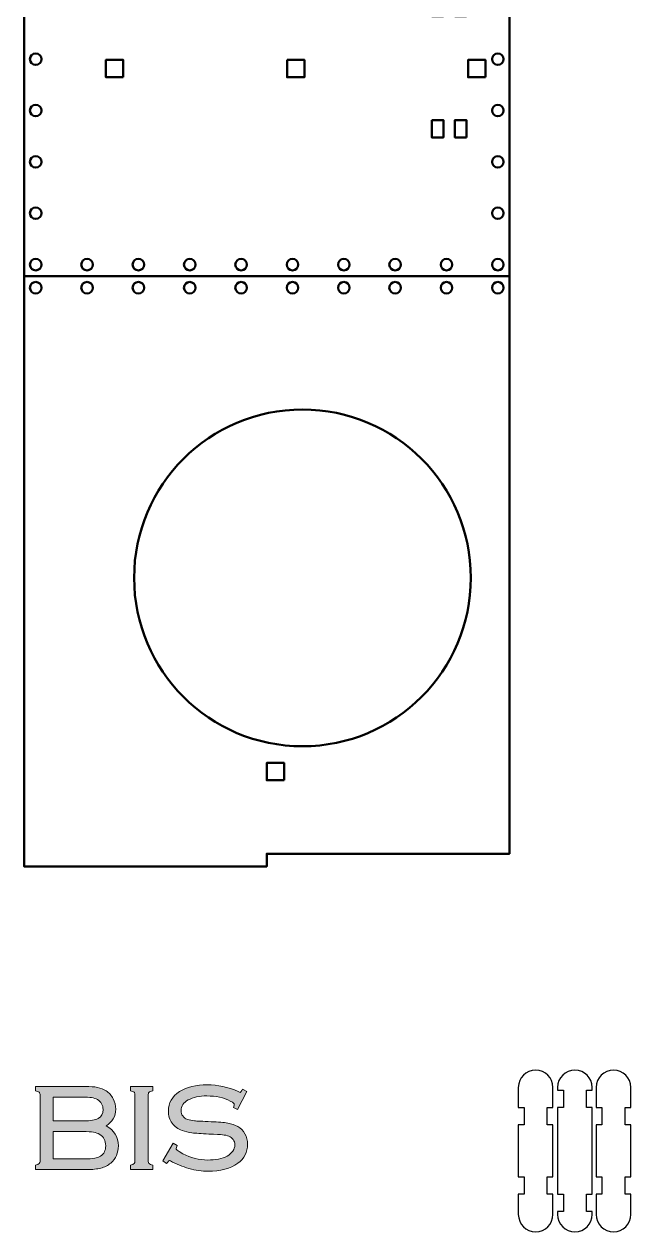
# Model space of a CAD drawing. Header units: inches. Extents: x 1117 to 1992, y -2324 to -585.
# Drawn here: x 1438.2 to 1543.2, y -2144.2 to -1935.2 of the extents above; entities that cross this region are included whole.
import ezdxf

# ---------------------------------------------------------------- set-up
doc = ezdxf.new("R2010")
doc.units = ezdxf.units.IN
doc.header["$MEASUREMENT"] = 0
doc.layers.add('Layer 1', color=7, linetype='Continuous')

# ---------------------------------------------------------------- blocks, each defined once
blk = doc.blocks.new('block 232')
at = {"layer": 'Layer 1', "color": 18, "lineweight": 50, "true_color": 0x010101}
for points in [[(1438.2, -1872.13), (1438.2, -2080.98), (1480.2, -2080.98), (1480.2, -2078.8), (1522.2, -2078.8), (1522.2, -1872.13), (1438.2, -1872.13)], [(1480.2, -1877.42), (1483.2, -1877.42), (1483.2, -1880.42), (1480.2, -1880.42), (1480.2, -1877.42)], [(1508.77, -1909.83), (1510.77, -1909.83), (1510.77, -1912.83), (1508.77, -1912.83), (1508.77, -1909.83)], [(1512.77, -1909.83), (1514.77, -1909.83), (1514.77, -1912.83), (1512.77, -1912.83), (1512.77, -1909.83)], [(1508.77, -1930.83), (1510.77, -1930.83), (1510.77, -1933.83), (1508.77, -1933.83), (1508.77, -1930.83)], [(1512.77, -1930.83), (1514.77, -1930.83), (1514.77, -1933.83), (1512.77, -1933.83), (1512.77, -1930.83)], [(1455.36, -1944.41), (1452.36, -1944.41), (1452.36, -1941.41), (1455.36, -1941.41), (1455.36, -1944.41)], [(1483.71, -1941.41), (1486.71, -1941.41), (1486.71, -1944.41), (1483.71, -1944.41), (1483.71, -1941.41)], [(1518.06, -1944.41), (1515.06, -1944.41), (1515.06, -1941.41), (1518.06, -1941.41), (1518.06, -1944.41)], [(1508.77, -1951.83), (1510.77, -1951.83), (1510.77, -1954.83), (1508.77, -1954.83), (1508.77, -1951.83)], [(1514.77, -1954.83), (1512.77, -1954.83), (1512.77, -1951.83), (1514.77, -1951.83), (1514.77, -1954.83)], [(1483.2, -2066.09), (1480.2, -2066.09), (1480.2, -2063.09), (1483.2, -2063.09), (1483.2, -2066.09)]]:
    blk.add_lwpolyline(points, dxfattribs=at)
at = {"layer": 'Layer 1', "color": 240, "lineweight": 50, "true_color": 0xec2227}
blk.add_lwpolyline([(1438.2, -1978.81), (1522.2, -1978.81)], dxfattribs=at)
for points in [[(1440.2, -1878.05), (1440.75, -1878.05), (1441.2, -1878.5), (1441.2, -1879.05), (1441.2, -1879.6), (1440.75, -1880.05), (1440.2, -1880.05), (1439.65, -1880.05), (1439.2, -1879.6), (1439.2, -1879.05), (1439.2, -1878.5), (1439.65, -1878.05), (1440.2, -1878.05)], [(1520.2, -1878.05), (1520.75, -1878.05), (1521.2, -1878.5), (1521.2, -1879.05), (1521.2, -1879.6), (1520.75, -1880.05), (1520.2, -1880.05), (1519.65, -1880.05), (1519.2, -1879.6), (1519.2, -1879.05), (1519.2, -1878.5), (1519.65, -1878.05), (1520.2, -1878.05)], [(1440.2, -1886.94), (1440.75, -1886.94), (1441.2, -1887.39), (1441.2, -1887.94), (1441.2, -1888.49), (1440.75, -1888.94), (1440.2, -1888.94), (1439.65, -1888.94), (1439.2, -1888.49), (1439.2, -1887.94), (1439.2, -1887.39), (1439.65, -1886.94), (1440.2, -1886.94)], [(1520.2, -1886.94), (1520.75, -1886.94), (1521.2, -1887.39), (1521.2, -1887.94), (1521.2, -1888.49), (1520.75, -1888.94), (1520.2, -1888.94), (1519.65, -1888.94), (1519.2, -1888.49), (1519.2, -1887.94), (1519.2, -1887.39), (1519.65, -1886.94), (1520.2, -1886.94)], [(1440.2, -1895.83), (1440.75, -1895.83), (1441.2, -1896.28), (1441.2, -1896.83), (1441.2, -1897.38), (1440.75, -1897.83), (1440.2, -1897.83), (1439.65, -1897.83), (1439.2, -1897.38), (1439.2, -1896.83), (1439.2, -1896.28), (1439.65, -1895.83), (1440.2, -1895.83)], [(1520.2, -1895.83), (1520.75, -1895.83), (1521.2, -1896.28), (1521.2, -1896.83), (1521.2, -1897.38), (1520.75, -1897.83), (1520.2, -1897.83), (1519.65, -1897.83), (1519.2, -1897.38), (1519.2, -1896.83), (1519.2, -1896.28), (1519.65, -1895.83), (1520.2, -1895.83)], [(1440.2, -1904.72), (1440.75, -1904.72), (1441.2, -1905.16), (1441.2, -1905.72), (1441.2, -1906.27), (1440.75, -1906.72), (1440.2, -1906.72), (1439.65, -1906.72), (1439.2, -1906.27), (1439.2, -1905.72), (1439.2, -1905.16), (1439.65, -1904.72), (1440.2, -1904.72)], [(1520.2, -1904.72), (1520.75, -1904.72), (1521.2, -1905.16), (1521.2, -1905.72), (1521.2, -1906.27), (1520.75, -1906.72), (1520.2, -1906.72), (1519.65, -1906.72), (1519.2, -1906.27), (1519.2, -1905.72), (1519.2, -1905.16), (1519.65, -1904.72), (1520.2, -1904.72)], [(1440.2, -1913.61), (1440.75, -1913.61), (1441.2, -1914.05), (1441.2, -1914.61), (1441.2, -1915.16), (1440.75, -1915.61), (1440.2, -1915.61), (1439.65, -1915.61), (1439.2, -1915.16), (1439.2, -1914.61), (1439.2, -1914.05), (1439.65, -1913.61), (1440.2, -1913.61)], [(1520.2, -1913.61), (1520.75, -1913.61), (1521.2, -1914.05), (1521.2, -1914.61), (1521.2, -1915.16), (1520.75, -1915.61), (1520.2, -1915.61), (1519.65, -1915.61), (1519.2, -1915.16), (1519.2, -1914.61), (1519.2, -1914.05), (1519.65, -1913.61), (1520.2, -1913.61)], [(1440.2, -1922.49), (1440.75, -1922.49), (1441.2, -1922.94), (1441.2, -1923.49), (1441.2, -1924.05), (1440.75, -1924.5), (1440.2, -1924.5), (1439.65, -1924.5), (1439.2, -1924.05), (1439.2, -1923.49), (1439.2, -1922.94), (1439.65, -1922.49), (1440.2, -1922.49)], [(1520.2, -1922.49), (1520.75, -1922.49), (1521.2, -1922.94), (1521.2, -1923.49), (1521.2, -1924.05), (1520.75, -1924.5), (1520.2, -1924.5), (1519.65, -1924.5), (1519.2, -1924.05), (1519.2, -1923.49), (1519.2, -1922.94), (1519.65, -1922.49), (1520.2, -1922.49)], [(1440.2, -1931.38), (1440.75, -1931.38), (1441.2, -1931.83), (1441.2, -1932.38), (1441.2, -1932.94), (1440.75, -1933.38), (1440.2, -1933.38), (1439.65, -1933.38), (1439.2, -1932.94), (1439.2, -1932.38), (1439.2, -1931.83), (1439.65, -1931.38), (1440.2, -1931.38)], [(1520.2, -1931.38), (1520.75, -1931.38), (1521.2, -1931.83), (1521.2, -1932.38), (1521.2, -1932.94), (1520.75, -1933.38), (1520.2, -1933.38), (1519.65, -1933.38), (1519.2, -1932.94), (1519.2, -1932.38), (1519.2, -1931.83), (1519.65, -1931.38), (1520.2, -1931.38)], [(1440.2, -1940.27), (1440.75, -1940.27), (1441.2, -1940.72), (1441.2, -1941.27), (1441.2, -1941.82), (1440.75, -1942.27), (1440.2, -1942.27), (1439.65, -1942.27), (1439.2, -1941.82), (1439.2, -1941.27), (1439.2, -1940.72), (1439.65, -1940.27), (1440.2, -1940.27)], [(1520.2, -1940.27), (1520.75, -1940.27), (1521.2, -1940.72), (1521.2, -1941.27), (1521.2, -1941.82), (1520.75, -1942.27), (1520.2, -1942.27), (1519.65, -1942.27), (1519.2, -1941.82), (1519.2, -1941.27), (1519.2, -1940.72), (1519.65, -1940.27), (1520.2, -1940.27)], [(1440.2, -1949.16), (1440.75, -1949.16), (1441.2, -1949.61), (1441.2, -1950.16), (1441.2, -1950.71), (1440.75, -1951.16), (1440.2, -1951.16), (1439.65, -1951.16), (1439.2, -1950.71), (1439.2, -1950.16), (1439.2, -1949.61), (1439.65, -1949.16), (1440.2, -1949.16)], [(1520.2, -1949.16), (1520.75, -1949.16), (1521.2, -1949.61), (1521.2, -1950.16), (1521.2, -1950.71), (1520.75, -1951.16), (1520.2, -1951.16), (1519.65, -1951.16), (1519.2, -1950.71), (1519.2, -1950.16), (1519.2, -1949.61), (1519.65, -1949.16), (1520.2, -1949.16)], [(1440.2, -1958.05), (1440.75, -1958.05), (1441.2, -1958.5), (1441.2, -1959.05), (1441.2, -1959.6), (1440.75, -1960.05), (1440.2, -1960.05), (1439.65, -1960.05), (1439.2, -1959.6), (1439.2, -1959.05), (1439.2, -1958.5), (1439.65, -1958.05), (1440.2, -1958.05)], [(1520.2, -1958.05), (1520.75, -1958.05), (1521.2, -1958.5), (1521.2, -1959.05), (1521.2, -1959.6), (1520.75, -1960.05), (1520.2, -1960.05), (1519.65, -1960.05), (1519.2, -1959.6), (1519.2, -1959.05), (1519.2, -1958.5), (1519.65, -1958.05), (1520.2, -1958.05)], [(1440.2, -1966.94), (1440.75, -1966.94), (1441.2, -1967.39), (1441.2, -1967.94), (1441.2, -1968.49), (1440.75, -1968.94), (1440.2, -1968.94), (1439.65, -1968.94), (1439.2, -1968.49), (1439.2, -1967.94), (1439.2, -1967.39), (1439.65, -1966.94), (1440.2, -1966.94)], [(1520.2, -1966.94), (1520.75, -1966.94), (1521.2, -1967.39), (1521.2, -1967.94), (1521.2, -1968.49), (1520.75, -1968.94), (1520.2, -1968.94), (1519.65, -1968.94), (1519.2, -1968.49), (1519.2, -1967.94), (1519.2, -1967.39), (1519.65, -1966.94), (1520.2, -1966.94)], [(1440.2, -1975.83), (1440.75, -1975.83), (1441.2, -1976.28), (1441.2, -1976.83), (1441.2, -1977.38), (1440.75, -1977.83), (1440.2, -1977.83), (1439.65, -1977.83), (1439.2, -1977.38), (1439.2, -1976.83), (1439.2, -1976.28), (1439.65, -1975.83), (1440.2, -1975.83)], [(1449.09, -1975.83), (1449.64, -1975.83), (1450.09, -1976.28), (1450.09, -1976.83), (1450.09, -1977.38), (1449.64, -1977.83), (1449.09, -1977.83), (1448.54, -1977.83), (1448.09, -1977.38), (1448.09, -1976.83), (1448.09, -1976.28), (1448.54, -1975.83), (1449.09, -1975.83)], [(1457.98, -1975.83), (1458.53, -1975.83), (1458.98, -1976.28), (1458.98, -1976.83), (1458.98, -1977.38), (1458.53, -1977.83), (1457.98, -1977.83), (1457.43, -1977.83), (1456.98, -1977.38), (1456.98, -1976.83), (1456.98, -1976.28), (1457.43, -1975.83), (1457.98, -1975.83)], [(1466.87, -1975.83), (1467.42, -1975.83), (1467.87, -1976.28), (1467.87, -1976.83), (1467.87, -1977.38), (1467.42, -1977.83), (1466.87, -1977.83), (1466.32, -1977.83), (1465.87, -1977.38), (1465.87, -1976.83), (1465.87, -1976.28), (1466.32, -1975.83), (1466.87, -1975.83)], [(1475.76, -1975.83), (1476.31, -1975.83), (1476.76, -1976.28), (1476.76, -1976.83), (1476.76, -1977.38), (1476.31, -1977.83), (1475.76, -1977.83), (1475.21, -1977.83), (1474.76, -1977.38), (1474.76, -1976.83), (1474.76, -1976.28), (1475.21, -1975.83), (1475.76, -1975.83)], [(1484.65, -1975.83), (1485.2, -1975.83), (1485.65, -1976.28), (1485.65, -1976.83), (1485.65, -1977.38), (1485.2, -1977.83), (1484.65, -1977.83), (1484.09, -1977.83), (1483.65, -1977.38), (1483.65, -1976.83), (1483.65, -1976.28), (1484.09, -1975.83), (1484.65, -1975.83)], [(1493.54, -1975.83), (1494.09, -1975.83), (1494.54, -1976.28), (1494.54, -1976.83), (1494.54, -1977.38), (1494.09, -1977.83), (1493.54, -1977.83), (1492.98, -1977.83), (1492.54, -1977.38), (1492.54, -1976.83), (1492.54, -1976.28), (1492.98, -1975.83), (1493.54, -1975.83)], [(1502.42, -1975.83), (1502.98, -1975.83), (1503.42, -1976.28), (1503.42, -1976.83), (1503.42, -1977.38), (1502.98, -1977.83), (1502.42, -1977.83), (1501.87, -1977.83), (1501.42, -1977.38), (1501.42, -1976.83), (1501.42, -1976.28), (1501.87, -1975.83), (1502.42, -1975.83)], [(1511.31, -1975.83), (1511.87, -1975.83), (1512.31, -1976.28), (1512.31, -1976.83), (1512.31, -1977.38), (1511.87, -1977.83), (1511.31, -1977.83), (1510.76, -1977.83), (1510.31, -1977.38), (1510.31, -1976.83), (1510.31, -1976.28), (1510.76, -1975.83), (1511.31, -1975.83)], [(1520.2, -1975.83), (1520.75, -1975.83), (1521.2, -1976.28), (1521.2, -1976.83), (1521.2, -1977.38), (1520.75, -1977.83), (1520.2, -1977.83), (1519.65, -1977.83), (1519.2, -1977.38), (1519.2, -1976.83), (1519.2, -1976.28), (1519.65, -1975.83), (1520.2, -1975.83)], [(1440.2, -1979.83), (1440.75, -1979.83), (1441.2, -1980.28), (1441.2, -1980.83), (1441.2, -1981.38), (1440.75, -1981.83), (1440.2, -1981.83), (1439.65, -1981.83), (1439.2, -1981.38), (1439.2, -1980.83), (1439.2, -1980.28), (1439.65, -1979.83), (1440.2, -1979.83)], [(1449.09, -1979.83), (1449.64, -1979.83), (1450.09, -1980.28), (1450.09, -1980.83), (1450.09, -1981.38), (1449.64, -1981.83), (1449.09, -1981.83), (1448.54, -1981.83), (1448.09, -1981.38), (1448.09, -1980.83), (1448.09, -1980.28), (1448.54, -1979.83), (1449.09, -1979.83)], [(1457.98, -1979.83), (1458.53, -1979.83), (1458.98, -1980.28), (1458.98, -1980.83), (1458.98, -1981.38), (1458.53, -1981.83), (1457.98, -1981.83), (1457.43, -1981.83), (1456.98, -1981.38), (1456.98, -1980.83), (1456.98, -1980.28), (1457.43, -1979.83), (1457.98, -1979.83)], [(1466.87, -1979.83), (1467.42, -1979.83), (1467.87, -1980.28), (1467.87, -1980.83), (1467.87, -1981.38), (1467.42, -1981.83), (1466.87, -1981.83), (1466.32, -1981.83), (1465.87, -1981.38), (1465.87, -1980.83), (1465.87, -1980.28), (1466.32, -1979.83), (1466.87, -1979.83)], [(1475.76, -1979.83), (1476.31, -1979.83), (1476.76, -1980.28), (1476.76, -1980.83), (1476.76, -1981.38), (1476.31, -1981.83), (1475.76, -1981.83), (1475.21, -1981.83), (1474.76, -1981.38), (1474.76, -1980.83), (1474.76, -1980.28), (1475.21, -1979.83), (1475.76, -1979.83)], [(1484.65, -1979.83), (1485.2, -1979.83), (1485.65, -1980.28), (1485.65, -1980.83), (1485.65, -1981.38), (1485.2, -1981.83), (1484.65, -1981.83), (1484.09, -1981.83), (1483.65, -1981.38), (1483.65, -1980.83), (1483.65, -1980.28), (1484.09, -1979.83), (1484.65, -1979.83)], [(1493.54, -1979.83), (1494.09, -1979.83), (1494.54, -1980.28), (1494.54, -1980.83), (1494.54, -1981.38), (1494.09, -1981.83), (1493.54, -1981.83), (1492.98, -1981.83), (1492.54, -1981.38), (1492.54, -1980.83), (1492.54, -1980.28), (1492.98, -1979.83), (1493.54, -1979.83)], [(1502.42, -1979.83), (1502.98, -1979.83), (1503.42, -1980.28), (1503.42, -1980.83), (1503.42, -1981.38), (1502.98, -1981.83), (1502.42, -1981.83), (1501.87, -1981.83), (1501.42, -1981.38), (1501.42, -1980.83), (1501.42, -1980.28), (1501.87, -1979.83), (1502.42, -1979.83)], [(1511.31, -1979.83), (1511.87, -1979.83), (1512.31, -1980.28), (1512.31, -1980.83), (1512.31, -1981.38), (1511.87, -1981.83), (1511.31, -1981.83), (1510.76, -1981.83), (1510.31, -1981.38), (1510.31, -1980.83), (1510.31, -1980.28), (1510.76, -1979.83), (1511.31, -1979.83)], [(1520.2, -1979.83), (1520.75, -1979.83), (1521.2, -1980.28), (1521.2, -1980.83), (1521.2, -1981.38), (1520.75, -1981.83), (1520.2, -1981.83), (1519.65, -1981.83), (1519.2, -1981.38), (1519.2, -1980.83), (1519.2, -1980.28), (1519.65, -1979.83), (1520.2, -1979.83)]]:
    blk.add_open_spline(points, degree=3, knots=[0, 0, 0, 0, 1, 1, 1, 2, 2, 2, 3, 3, 3, 4, 4, 4, 4], dxfattribs=at)
at = {"layer": 'Layer 1', "color": 18, "lineweight": 50, "true_color": 0x010101}
blk.add_open_spline([(1486.38, -2060.19), (1470.29, -2060.19), (1457.24, -2047.14), (1457.24, -2031.05), (1457.24, -2014.95), (1470.29, -2001.91), (1486.38, -2001.91), (1502.48, -2001.91), (1515.52, -2014.95), (1515.52, -2031.05), (1515.52, -2047.14), (1502.48, -2060.19), (1486.38, -2060.19)], degree=3, knots=[0, 0, 0, 0, 1, 1, 1, 2, 2, 2, 3, 3, 3, 4, 4, 4, 4], dxfattribs=at)
blk = doc.blocks.new('block 246')
at = {"layer": 'Layer 1', "true_color": 0x010101}
h = blk.add_hatch(color=18, dxfattribs=at)
h.dxf.hatch_style = 2
edge = h.paths.add_edge_path()
edge.add_spline(control_points=[(1452.38, -2125.9), (1453.5, -2125.21), (1454.06, -2124.24), (1454.06, -2123.02), (1454.06, -2122.38), (1453.91, -2121.77), (1453.62, -2121.2), (1453.32, -2120.62), (1452.91, -2120.16), (1452.4, -2119.84), (1451.98, -2119.56), (1451.48, -2119.36), (1450.91, -2119.24), (1450.36, -2119.12), (1449.63, -2119.07), (1448.75, -2119.07), (1448.75, -2119.07), (1440.17, -2119.07), (1440.17, -2119.07), (1440.17, -2119.07), (1440.17, -2119.84), (1440.17, -2119.84), (1440.17, -2119.84), (1440.36, -2119.89), (1440.36, -2119.89), (1440.69, -2119.98), (1440.81, -2120.08), (1440.85, -2120.14), (1440.89, -2120.19), (1440.96, -2120.34), (1440.96, -2120.72), (1440.96, -2120.72), (1440.96, -2131.8), (1440.96, -2131.8), (1440.96, -2132.17), (1440.89, -2132.32), (1440.85, -2132.38), (1440.81, -2132.43), (1440.69, -2132.54), (1440.36, -2132.63), (1440.36, -2132.63), (1440.17, -2132.68), (1440.17, -2132.68), (1440.17, -2132.68), (1440.17, -2133.45), (1440.17, -2133.45), (1440.17, -2133.45), (1449.01, -2133.45), (1449.01, -2133.45), (1450.04, -2133.45), (1450.87, -2133.37), (1451.49, -2133.21), (1452.13, -2133.04), (1452.7, -2132.75), (1453.19, -2132.34), (1454.07, -2131.59), (1454.52, -2130.58), (1454.52, -2129.33), (1454.52, -2127.78), (1453.8, -2126.63), (1452.38, -2125.9)], knot_values=[0, 0, 0, 0, 1, 1, 1, 2, 2, 2, 3, 3, 3, 4, 4, 4, 5, 5, 5, 6, 6, 6, 7, 7, 7, 8, 8, 8, 9, 9, 9, 10, 10, 10, 11, 11, 11, 12, 12, 12, 13, 13, 13, 14, 14, 14, 15, 15, 15, 16, 16, 16, 17, 17, 17, 18, 18, 18, 19, 19, 19, 20, 20, 20, 20], degree=3, periodic=1)
edge = h.paths.add_edge_path()
edge.add_spline(control_points=[(1443.24, -2126.87), (1443.24, -2126.87), (1448.36, -2126.87), (1448.36, -2126.87), (1449.19, -2126.87), (1449.82, -2126.91), (1450.23, -2126.98), (1450.62, -2127.05), (1450.97, -2127.18), (1451.28, -2127.37), (1451.98, -2127.79), (1452.32, -2128.45), (1452.32, -2129.36), (1452.32, -2130.17), (1452.03, -2130.74), (1451.43, -2131.12), (1451.13, -2131.31), (1450.79, -2131.43), (1450.41, -2131.5), (1450.01, -2131.57), (1449.38, -2131.6), (1448.52, -2131.6), (1448.52, -2131.6), (1443.24, -2131.6), (1443.24, -2131.6), (1443.24, -2131.6), (1443.24, -2126.87), (1443.24, -2126.87), (1443.24, -2126.87), (1443.24, -2126.87), (1443.24, -2126.87)], knot_values=[0, 0, 0, 0, 1, 1, 1, 2, 2, 2, 3, 3, 3, 4, 4, 4, 5, 5, 5, 6, 6, 6, 7, 7, 7, 8, 8, 8, 9, 9, 9, 10, 10, 10, 10], degree=3, periodic=1)
edge = h.paths.add_edge_path()
edge.add_spline(control_points=[(1450.06, -2124.93), (1449.68, -2124.99), (1449.07, -2125.02), (1448.26, -2125.02), (1448.26, -2125.02), (1443.24, -2125.02), (1443.24, -2125.02), (1443.24, -2125.02), (1443.24, -2120.92), (1443.24, -2120.92), (1443.24, -2120.92), (1448.11, -2120.92), (1448.11, -2120.92), (1448.9, -2120.92), (1449.5, -2120.95), (1449.89, -2121.01), (1450.26, -2121.06), (1450.59, -2121.18), (1450.89, -2121.34), (1451.54, -2121.72), (1451.86, -2122.29), (1451.86, -2123.08), (1451.86, -2123.79), (1451.59, -2124.28), (1451.03, -2124.59), (1450.75, -2124.76), (1450.42, -2124.87), (1450.06, -2124.93)], knot_values=[0, 0, 0, 0, 1, 1, 1, 2, 2, 2, 3, 3, 3, 4, 4, 4, 5, 5, 5, 6, 6, 6, 7, 7, 7, 8, 8, 8, 9, 9, 9, 9], degree=3, periodic=1)
h = blk.add_hatch(color=18, dxfattribs=at)
h.dxf.hatch_style = 2
edge = h.paths.add_edge_path()
edge.add_spline(control_points=[(1456.6, -2119.84), (1456.6, -2119.84), (1456.78, -2119.89), (1456.78, -2119.89), (1457.12, -2119.98), (1457.24, -2120.08), (1457.28, -2120.14), (1457.32, -2120.19), (1457.39, -2120.34), (1457.39, -2120.72), (1457.39, -2120.72), (1457.39, -2131.8), (1457.39, -2131.8), (1457.39, -2132.17), (1457.32, -2132.32), (1457.28, -2132.38), (1457.24, -2132.43), (1457.12, -2132.54), (1456.79, -2132.63), (1456.79, -2132.63), (1456.6, -2132.68), (1456.6, -2132.68), (1456.6, -2132.68), (1456.6, -2133.45), (1456.6, -2133.45), (1456.6, -2133.45), (1460.46, -2133.45), (1460.46, -2133.45), (1460.46, -2133.45), (1460.46, -2132.68), (1460.46, -2132.68), (1460.46, -2132.68), (1460.27, -2132.63), (1460.27, -2132.63), (1459.94, -2132.54), (1459.82, -2132.43), (1459.78, -2132.38), (1459.74, -2132.32), (1459.67, -2132.17), (1459.67, -2131.8), (1459.67, -2131.8), (1459.67, -2120.72), (1459.67, -2120.72), (1459.67, -2120.34), (1459.74, -2120.19), (1459.78, -2120.14), (1459.82, -2120.08), (1459.94, -2119.98), (1460.27, -2119.89), (1460.27, -2119.89), (1460.46, -2119.84), (1460.46, -2119.84), (1460.46, -2119.84), (1460.46, -2119.07), (1460.46, -2119.07), (1460.46, -2119.07), (1456.6, -2119.07), (1456.6, -2119.07), (1456.6, -2119.07), (1456.6, -2119.84), (1456.6, -2119.84), (1456.6, -2119.84), (1456.6, -2119.84), (1456.6, -2119.84), (1456.6, -2119.84), (1456.6, -2119.84), (1456.6, -2119.84)], knot_values=[0, 0, 0, 0, 1, 1, 1, 2, 2, 2, 3, 3, 3, 4, 4, 4, 5, 5, 5, 6, 6, 6, 7, 7, 7, 8, 8, 8, 9, 9, 9, 10, 10, 10, 11, 11, 11, 12, 12, 12, 13, 13, 13, 14, 14, 14, 15, 15, 15, 16, 16, 16, 17, 17, 17, 18, 18, 18, 19, 19, 19, 20, 20, 20, 21, 21, 21, 22, 22, 22, 22], degree=3, periodic=1)
h = blk.add_hatch(color=18, dxfattribs=at)
h.dxf.hatch_style = 2
edge = h.paths.add_edge_path()
edge.add_spline(control_points=[(1476.42, -2127.27), (1476.12, -2126.72), (1475.7, -2126.29), (1475.17, -2125.99), (1474.7, -2125.72), (1474.12, -2125.53), (1473.45, -2125.41), (1472.8, -2125.29), (1471.84, -2125.21), (1470.58, -2125.17), (1469.1, -2125.11), (1468.12, -2125.06), (1467.67, -2125.02), (1467.24, -2124.98), (1466.83, -2124.89), (1466.46, -2124.77), (1466.12, -2124.65), (1465.86, -2124.46), (1465.66, -2124.18), (1465.45, -2123.91), (1465.36, -2123.6), (1465.36, -2123.26), (1465.36, -2122.47), (1465.76, -2121.86), (1466.6, -2121.41), (1467.47, -2120.94), (1468.56, -2120.71), (1469.83, -2120.71), (1471.42, -2120.71), (1472.78, -2121.01), (1473.88, -2121.6), (1474.51, -2121.93), (1474.55, -2122.09), (1474.55, -2122.09), (1474.55, -2122.14), (1474.54, -2122.25), (1474.49, -2122.55), (1474.49, -2122.55), (1474.46, -2122.73), (1474.46, -2122.73), (1474.46, -2122.73), (1475.15, -2123.07), (1475.15, -2123.07), (1475.15, -2123.07), (1476.74, -2119.92), (1476.74, -2119.92), (1476.74, -2119.92), (1475.99, -2119.56), (1475.99, -2119.56), (1475.99, -2119.56), (1475.87, -2119.76), (1475.87, -2119.76), (1475.73, -2119.99), (1475.65, -2120.07), (1475.62, -2120.09), (1475.57, -2120.08), (1475.47, -2120.04), (1475.26, -2119.96), (1473.48, -2119.17), (1471.69, -2118.77), (1469.93, -2118.77), (1467.99, -2118.77), (1466.36, -2119.17), (1465.09, -2119.97), (1463.82, -2120.78), (1463.17, -2121.91), (1463.17, -2123.32), (1463.17, -2124.12), (1463.39, -2124.83), (1463.83, -2125.43), (1464.26, -2126), (1464.83, -2126.42), (1465.54, -2126.68), (1466.07, -2126.88), (1466.65, -2127.01), (1467.25, -2127.1), (1467.84, -2127.18), (1468.84, -2127.24), (1470.2, -2127.3), (1471.35, -2127.34), (1472.14, -2127.39), (1472.54, -2127.44), (1472.94, -2127.48), (1473.31, -2127.56), (1473.62, -2127.67), (1473.94, -2127.79), (1474.19, -2127.98), (1474.38, -2128.25), (1474.58, -2128.52), (1474.67, -2128.83), (1474.67, -2129.17), (1474.67, -2129.56), (1474.56, -2129.91), (1474.32, -2130.27), (1474.08, -2130.62), (1473.75, -2130.91), (1473.34, -2131.12), (1472.46, -2131.58), (1471.32, -2131.81), (1469.98, -2131.81), (1468.49, -2131.81), (1467.04, -2131.44), (1465.67, -2130.71), (1464.62, -2130.16), (1464.54, -2129.93), (1464.53, -2129.92), (1464.53, -2129.89), (1464.54, -2129.81), (1464.59, -2129.65), (1464.59, -2129.65), (1464.68, -2129.28), (1464.68, -2129.28), (1464.68, -2129.28), (1464.01, -2128.88), (1464.01, -2128.88), (1464.01, -2128.88), (1462.19, -2131.94), (1462.19, -2131.94), (1462.19, -2131.94), (1462.86, -2132.38), (1462.86, -2132.38), (1462.86, -2132.38), (1463, -2132.21), (1463, -2132.21), (1463.26, -2131.91), (1463.36, -2131.87), (1463.36, -2131.87), (1463.37, -2131.87), (1463.42, -2131.88), (1463.54, -2131.96), (1464.52, -2132.51), (1465.6, -2132.95), (1466.74, -2133.27), (1467.88, -2133.59), (1468.99, -2133.75), (1470.04, -2133.75), (1472.16, -2133.75), (1473.9, -2133.28), (1475.19, -2132.35), (1476.3, -2131.55), (1476.87, -2130.45), (1476.87, -2129.09), (1476.87, -2128.44), (1476.72, -2127.83), (1476.42, -2127.27)], knot_values=[0, 0, 0, 0, 1, 1, 1, 2, 2, 2, 3, 3, 3, 4, 4, 4, 5, 5, 5, 6, 6, 6, 7, 7, 7, 8, 8, 8, 9, 9, 9, 10, 10, 10, 11, 11, 11, 12, 12, 12, 13, 13, 13, 14, 14, 14, 15, 15, 15, 16, 16, 16, 17, 17, 17, 18, 18, 18, 19, 19, 19, 20, 20, 20, 21, 21, 21, 22, 22, 22, 23, 23, 23, 24, 24, 24, 25, 25, 25, 26, 26, 26, 27, 27, 27, 28, 28, 28, 29, 29, 29, 30, 30, 30, 31, 31, 31, 32, 32, 32, 33, 33, 33, 34, 34, 34, 35, 35, 35, 36, 36, 36, 37, 37, 37, 38, 38, 38, 39, 39, 39, 40, 40, 40, 41, 41, 41, 42, 42, 42, 43, 43, 43, 44, 44, 44, 45, 45, 45, 46, 46, 46, 47, 47, 47, 48, 48, 48, 48], degree=3, periodic=1)
at = {"layer": 'Layer 1', "lineweight": 0}
for points, knots in [([(1452.38, -2125.9), (1453.5, -2125.21), (1454.06, -2124.24), (1454.06, -2123.02), (1454.06, -2122.38), (1453.91, -2121.77), (1453.62, -2121.2), (1453.32, -2120.62), (1452.91, -2120.16), (1452.4, -2119.84), (1451.98, -2119.56), (1451.48, -2119.36), (1450.91, -2119.24), (1450.36, -2119.12), (1449.63, -2119.07), (1448.75, -2119.07), (1448.75, -2119.07), (1440.17, -2119.07), (1440.17, -2119.07), (1440.17, -2119.07), (1440.17, -2119.84), (1440.17, -2119.84), (1440.17, -2119.84), (1440.36, -2119.89), (1440.36, -2119.89), (1440.69, -2119.98), (1440.81, -2120.08), (1440.85, -2120.14), (1440.89, -2120.19), (1440.96, -2120.34), (1440.96, -2120.72), (1440.96, -2120.72), (1440.96, -2131.8), (1440.96, -2131.8), (1440.96, -2132.17), (1440.89, -2132.32), (1440.85, -2132.38), (1440.81, -2132.43), (1440.69, -2132.54), (1440.36, -2132.63), (1440.36, -2132.63), (1440.17, -2132.68), (1440.17, -2132.68), (1440.17, -2132.68), (1440.17, -2133.45), (1440.17, -2133.45), (1440.17, -2133.45), (1449.01, -2133.45), (1449.01, -2133.45), (1450.04, -2133.45), (1450.87, -2133.37), (1451.49, -2133.21), (1452.13, -2133.04), (1452.7, -2132.75), (1453.19, -2132.34), (1454.07, -2131.59), (1454.52, -2130.58), (1454.52, -2129.33), (1454.52, -2127.78), (1453.8, -2126.63), (1452.38, -2125.9)], [0, 0, 0, 0, 1, 1, 1, 2, 2, 2, 3, 3, 3, 4, 4, 4, 5, 5, 5, 6, 6, 6, 7, 7, 7, 8, 8, 8, 9, 9, 9, 10, 10, 10, 11, 11, 11, 12, 12, 12, 13, 13, 13, 14, 14, 14, 15, 15, 15, 16, 16, 16, 17, 17, 17, 18, 18, 18, 19, 19, 19, 20, 20, 20, 20]), ([(1456.6, -2119.84), (1456.6, -2119.84), (1456.78, -2119.89), (1456.78, -2119.89), (1457.12, -2119.98), (1457.24, -2120.08), (1457.28, -2120.14), (1457.32, -2120.19), (1457.39, -2120.34), (1457.39, -2120.72), (1457.39, -2120.72), (1457.39, -2131.8), (1457.39, -2131.8), (1457.39, -2132.17), (1457.32, -2132.32), (1457.28, -2132.38), (1457.24, -2132.43), (1457.12, -2132.54), (1456.79, -2132.63), (1456.79, -2132.63), (1456.6, -2132.68), (1456.6, -2132.68), (1456.6, -2132.68), (1456.6, -2133.45), (1456.6, -2133.45), (1456.6, -2133.45), (1460.46, -2133.45), (1460.46, -2133.45), (1460.46, -2133.45), (1460.46, -2132.68), (1460.46, -2132.68), (1460.46, -2132.68), (1460.27, -2132.63), (1460.27, -2132.63), (1459.94, -2132.54), (1459.82, -2132.43), (1459.78, -2132.38), (1459.74, -2132.32), (1459.67, -2132.17), (1459.67, -2131.8), (1459.67, -2131.8), (1459.67, -2120.72), (1459.67, -2120.72), (1459.67, -2120.34), (1459.74, -2120.19), (1459.78, -2120.14), (1459.82, -2120.08), (1459.94, -2119.98), (1460.27, -2119.89), (1460.27, -2119.89), (1460.46, -2119.84), (1460.46, -2119.84), (1460.46, -2119.84), (1460.46, -2119.07), (1460.46, -2119.07), (1460.46, -2119.07), (1456.6, -2119.07), (1456.6, -2119.07), (1456.6, -2119.07), (1456.6, -2119.84), (1456.6, -2119.84), (1456.6, -2119.84), (1456.6, -2119.84), (1456.6, -2119.84), (1456.6, -2119.84), (1456.6, -2119.84), (1456.6, -2119.84)], [0, 0, 0, 0, 1, 1, 1, 2, 2, 2, 3, 3, 3, 4, 4, 4, 5, 5, 5, 6, 6, 6, 7, 7, 7, 8, 8, 8, 9, 9, 9, 10, 10, 10, 11, 11, 11, 12, 12, 12, 13, 13, 13, 14, 14, 14, 15, 15, 15, 16, 16, 16, 17, 17, 17, 18, 18, 18, 19, 19, 19, 20, 20, 20, 21, 21, 21, 22, 22, 22, 22]), ([(1476.42, -2127.27), (1476.12, -2126.72), (1475.7, -2126.29), (1475.17, -2125.99), (1474.7, -2125.72), (1474.12, -2125.53), (1473.45, -2125.41), (1472.8, -2125.29), (1471.84, -2125.21), (1470.58, -2125.17), (1469.1, -2125.11), (1468.12, -2125.06), (1467.67, -2125.02), (1467.24, -2124.98), (1466.83, -2124.89), (1466.46, -2124.77), (1466.12, -2124.65), (1465.86, -2124.46), (1465.66, -2124.18), (1465.45, -2123.91), (1465.36, -2123.6), (1465.36, -2123.26), (1465.36, -2122.47), (1465.76, -2121.86), (1466.6, -2121.41), (1467.47, -2120.94), (1468.56, -2120.71), (1469.83, -2120.71), (1471.42, -2120.71), (1472.78, -2121.01), (1473.88, -2121.6), (1474.51, -2121.93), (1474.55, -2122.09), (1474.55, -2122.09), (1474.55, -2122.14), (1474.54, -2122.25), (1474.49, -2122.55), (1474.49, -2122.55), (1474.46, -2122.73), (1474.46, -2122.73), (1474.46, -2122.73), (1475.15, -2123.07), (1475.15, -2123.07), (1475.15, -2123.07), (1476.74, -2119.92), (1476.74, -2119.92), (1476.74, -2119.92), (1475.99, -2119.56), (1475.99, -2119.56), (1475.99, -2119.56), (1475.87, -2119.76), (1475.87, -2119.76), (1475.73, -2119.99), (1475.65, -2120.07), (1475.62, -2120.09), (1475.57, -2120.08), (1475.47, -2120.04), (1475.26, -2119.96), (1473.48, -2119.17), (1471.69, -2118.77), (1469.93, -2118.77), (1467.99, -2118.77), (1466.36, -2119.17), (1465.09, -2119.97), (1463.82, -2120.78), (1463.17, -2121.91), (1463.17, -2123.32), (1463.17, -2124.12), (1463.39, -2124.83), (1463.83, -2125.43), (1464.26, -2126), (1464.83, -2126.42), (1465.54, -2126.68), (1466.07, -2126.88), (1466.65, -2127.01), (1467.25, -2127.1), (1467.84, -2127.18), (1468.84, -2127.24), (1470.2, -2127.3), (1471.35, -2127.34), (1472.14, -2127.39), (1472.54, -2127.44), (1472.94, -2127.48), (1473.31, -2127.56), (1473.62, -2127.67), (1473.94, -2127.79), (1474.19, -2127.98), (1474.38, -2128.25), (1474.58, -2128.52), (1474.67, -2128.83), (1474.67, -2129.17), (1474.67, -2129.56), (1474.56, -2129.91), (1474.32, -2130.27), (1474.08, -2130.62), (1473.75, -2130.91), (1473.34, -2131.12), (1472.46, -2131.58), (1471.32, -2131.81), (1469.98, -2131.81), (1468.49, -2131.81), (1467.04, -2131.44), (1465.67, -2130.71), (1464.62, -2130.16), (1464.54, -2129.93), (1464.53, -2129.92), (1464.53, -2129.89), (1464.54, -2129.81), (1464.59, -2129.65), (1464.59, -2129.65), (1464.68, -2129.28), (1464.68, -2129.28), (1464.68, -2129.28), (1464.01, -2128.88), (1464.01, -2128.88), (1464.01, -2128.88), (1462.19, -2131.94), (1462.19, -2131.94), (1462.19, -2131.94), (1462.86, -2132.38), (1462.86, -2132.38), (1462.86, -2132.38), (1463, -2132.21), (1463, -2132.21), (1463.26, -2131.91), (1463.36, -2131.87), (1463.36, -2131.87), (1463.37, -2131.87), (1463.42, -2131.88), (1463.54, -2131.96), (1464.52, -2132.51), (1465.6, -2132.95), (1466.74, -2133.27), (1467.88, -2133.59), (1468.99, -2133.75), (1470.04, -2133.75), (1472.16, -2133.75), (1473.9, -2133.28), (1475.19, -2132.35), (1476.3, -2131.55), (1476.87, -2130.45), (1476.87, -2129.09), (1476.87, -2128.44), (1476.72, -2127.83), (1476.42, -2127.27)], [0, 0, 0, 0, 1, 1, 1, 2, 2, 2, 3, 3, 3, 4, 4, 4, 5, 5, 5, 6, 6, 6, 7, 7, 7, 8, 8, 8, 9, 9, 9, 10, 10, 10, 11, 11, 11, 12, 12, 12, 13, 13, 13, 14, 14, 14, 15, 15, 15, 16, 16, 16, 17, 17, 17, 18, 18, 18, 19, 19, 19, 20, 20, 20, 21, 21, 21, 22, 22, 22, 23, 23, 23, 24, 24, 24, 25, 25, 25, 26, 26, 26, 27, 27, 27, 28, 28, 28, 29, 29, 29, 30, 30, 30, 31, 31, 31, 32, 32, 32, 33, 33, 33, 34, 34, 34, 35, 35, 35, 36, 36, 36, 37, 37, 37, 38, 38, 38, 39, 39, 39, 40, 40, 40, 41, 41, 41, 42, 42, 42, 43, 43, 43, 44, 44, 44, 45, 45, 45, 46, 46, 46, 47, 47, 47, 48, 48, 48, 48]), ([(1450.06, -2124.93), (1449.68, -2124.99), (1449.07, -2125.02), (1448.26, -2125.02), (1448.26, -2125.02), (1443.24, -2125.02), (1443.24, -2125.02), (1443.24, -2125.02), (1443.24, -2120.92), (1443.24, -2120.92), (1443.24, -2120.92), (1448.11, -2120.92), (1448.11, -2120.92), (1448.9, -2120.92), (1449.5, -2120.95), (1449.89, -2121.01), (1450.26, -2121.06), (1450.59, -2121.18), (1450.89, -2121.34), (1451.54, -2121.72), (1451.86, -2122.29), (1451.86, -2123.08), (1451.86, -2123.79), (1451.59, -2124.28), (1451.03, -2124.59), (1450.75, -2124.76), (1450.42, -2124.87), (1450.06, -2124.93)], [0, 0, 0, 0, 1, 1, 1, 2, 2, 2, 3, 3, 3, 4, 4, 4, 5, 5, 5, 6, 6, 6, 7, 7, 7, 8, 8, 8, 9, 9, 9, 9]), ([(1443.24, -2126.87), (1443.24, -2126.87), (1448.36, -2126.87), (1448.36, -2126.87), (1449.19, -2126.87), (1449.82, -2126.91), (1450.23, -2126.98), (1450.62, -2127.05), (1450.97, -2127.18), (1451.28, -2127.37), (1451.98, -2127.79), (1452.32, -2128.45), (1452.32, -2129.36), (1452.32, -2130.17), (1452.03, -2130.74), (1451.43, -2131.12), (1451.13, -2131.31), (1450.79, -2131.43), (1450.41, -2131.5), (1450.01, -2131.57), (1449.38, -2131.6), (1448.52, -2131.6), (1448.52, -2131.6), (1443.24, -2131.6), (1443.24, -2131.6), (1443.24, -2131.6), (1443.24, -2126.87), (1443.24, -2126.87), (1443.24, -2126.87), (1443.24, -2126.87), (1443.24, -2126.87)], [0, 0, 0, 0, 1, 1, 1, 2, 2, 2, 3, 3, 3, 4, 4, 4, 5, 5, 5, 6, 6, 6, 7, 7, 7, 8, 8, 8, 9, 9, 9, 10, 10, 10, 10])]:
    blk.add_open_spline(points, degree=3, knots=knots, dxfattribs=at)
blk = doc.blocks.new('block 245')
at = {"layer": 'Layer 1'}
blk.add_blockref('block 246', (0, 0), dxfattribs=at)

msp = doc.modelspace()

# ---------------------------------------------------------------- linework, layer by layer
at = {"layer": 'Layer 1', "color": 18, "lineweight": 30, "true_color": 0x010101}
for points in [[(1523.75, -2141.23), (1523.75, -2141.23), (1523.75, -2137.73), (1523.75, -2137.73), (1523.75, -2137.73), (1524.75, -2137.73), (1524.75, -2137.73), (1524.75, -2137.73), (1524.75, -2134.73), (1524.75, -2134.73), (1524.75, -2134.73), (1523.75, -2134.73), (1523.75, -2134.73), (1523.75, -2134.73), (1523.75, -2125.73), (1523.75, -2125.73), (1523.75, -2125.73), (1524.75, -2125.73), (1524.75, -2125.73), (1524.75, -2125.73), (1524.75, -2122.73), (1524.75, -2122.73), (1524.75, -2122.73), (1523.75, -2122.73), (1523.75, -2122.73), (1523.75, -2122.73), (1523.75, -2119.23), (1523.75, -2119.23), (1523.75, -2117.58), (1525.09, -2116.23), (1526.75, -2116.23), (1528.41, -2116.23), (1529.75, -2117.58), (1529.75, -2119.23), (1529.75, -2119.23), (1529.75, -2122.73), (1529.75, -2122.73), (1529.75, -2122.73), (1528.75, -2122.73), (1528.75, -2122.73), (1528.75, -2122.73), (1528.75, -2125.73), (1528.75, -2125.73), (1528.75, -2125.73), (1529.75, -2125.73), (1529.75, -2125.73), (1529.75, -2125.73), (1529.75, -2134.73), (1529.75, -2134.73), (1529.75, -2134.73), (1528.75, -2134.73), (1528.75, -2134.73), (1528.75, -2134.73), (1528.75, -2137.73), (1528.75, -2137.73), (1528.75, -2137.73), (1529.75, -2137.73), (1529.75, -2137.73), (1529.75, -2137.73), (1529.75, -2141.23), (1529.75, -2141.23), (1529.75, -2142.89), (1528.41, -2144.23), (1526.75, -2144.23), (1525.09, -2144.23), (1523.75, -2142.89), (1523.75, -2141.23)], [(1530.55, -2141.23), (1530.55, -2141.23), (1530.55, -2140.73), (1530.55, -2140.73), (1530.55, -2140.73), (1531.55, -2140.73), (1531.55, -2140.73), (1531.55, -2140.73), (1531.55, -2137.73), (1531.55, -2137.73), (1531.55, -2137.73), (1530.55, -2137.73), (1530.55, -2137.73), (1530.55, -2137.73), (1530.55, -2122.74), (1530.55, -2122.74), (1530.55, -2122.74), (1531.55, -2122.74), (1531.55, -2122.74), (1531.55, -2122.74), (1531.55, -2119.73), (1531.55, -2119.73), (1531.55, -2119.73), (1530.55, -2119.73), (1530.55, -2119.73), (1530.55, -2119.73), (1530.55, -2119.23), (1530.55, -2119.23), (1530.55, -2117.58), (1531.89, -2116.23), (1533.55, -2116.23), (1535.21, -2116.23), (1536.55, -2117.58), (1536.55, -2119.23), (1536.55, -2119.23), (1536.55, -2119.73), (1536.55, -2119.73), (1536.55, -2119.73), (1535.55, -2119.73), (1535.55, -2119.73), (1535.55, -2119.73), (1535.55, -2122.74), (1535.55, -2122.74), (1535.55, -2122.74), (1536.55, -2122.74), (1536.55, -2122.74), (1536.55, -2122.74), (1536.55, -2137.74), (1536.55, -2137.74), (1536.55, -2137.74), (1535.55, -2137.74), (1535.55, -2137.74), (1535.55, -2137.74), (1535.55, -2140.74), (1535.55, -2140.74), (1535.55, -2140.74), (1536.55, -2140.74), (1536.55, -2140.74), (1536.55, -2140.74), (1536.55, -2141.23), (1536.55, -2141.23), (1536.55, -2142.89), (1535.21, -2144.23), (1533.55, -2144.23), (1531.89, -2144.23), (1530.55, -2142.89), (1530.55, -2141.23)], [(1537.23, -2141.23), (1537.23, -2141.23), (1537.23, -2137.73), (1537.23, -2137.73), (1537.23, -2137.73), (1538.23, -2137.73), (1538.23, -2137.73), (1538.23, -2137.73), (1538.23, -2134.73), (1538.23, -2134.73), (1538.23, -2134.73), (1537.23, -2134.73), (1537.23, -2134.73), (1537.23, -2134.73), (1537.23, -2125.73), (1537.23, -2125.73), (1537.23, -2125.73), (1538.23, -2125.73), (1538.23, -2125.73), (1538.23, -2125.73), (1538.23, -2122.73), (1538.23, -2122.73), (1538.23, -2122.73), (1537.23, -2122.73), (1537.23, -2122.73), (1537.23, -2122.73), (1537.23, -2119.23), (1537.23, -2119.23), (1537.23, -2117.58), (1538.57, -2116.23), (1540.23, -2116.23), (1541.89, -2116.23), (1543.23, -2117.58), (1543.23, -2119.23), (1543.23, -2119.23), (1543.23, -2122.73), (1543.23, -2122.73), (1543.23, -2122.73), (1542.23, -2122.73), (1542.23, -2122.73), (1542.23, -2122.73), (1542.23, -2125.73), (1542.23, -2125.73), (1542.23, -2125.73), (1543.23, -2125.73), (1543.23, -2125.73), (1543.23, -2125.73), (1543.23, -2134.73), (1543.23, -2134.73), (1543.23, -2134.73), (1542.23, -2134.73), (1542.23, -2134.73), (1542.23, -2134.73), (1542.23, -2137.73), (1542.23, -2137.73), (1542.23, -2137.73), (1543.23, -2137.73), (1543.23, -2137.73), (1543.23, -2137.73), (1543.23, -2141.23), (1543.23, -2141.23), (1543.23, -2142.89), (1541.89, -2144.23), (1540.23, -2144.23), (1538.57, -2144.23), (1537.23, -2142.89), (1537.23, -2141.23)]]:
    msp.add_open_spline(points, degree=3, knots=[0, 0, 0, 0, 1, 1, 1, 2, 2, 2, 3, 3, 3, 4, 4, 4, 5, 5, 5, 6, 6, 6, 7, 7, 7, 8, 8, 8, 9, 9, 9, 10, 10, 10, 11, 11, 11, 12, 12, 12, 13, 13, 13, 14, 14, 14, 15, 15, 15, 16, 16, 16, 17, 17, 17, 18, 18, 18, 19, 19, 19, 20, 20, 20, 21, 21, 21, 22, 22, 22, 22], dxfattribs=at)

# ---------------------------------------------------------------- block references
at = {"layer": 'Layer 1'}
for name in ['block 232', 'block 245']:
    msp.add_blockref(name, (0, 0), dxfattribs=at)

doc.saveas('drawing.dxf')
